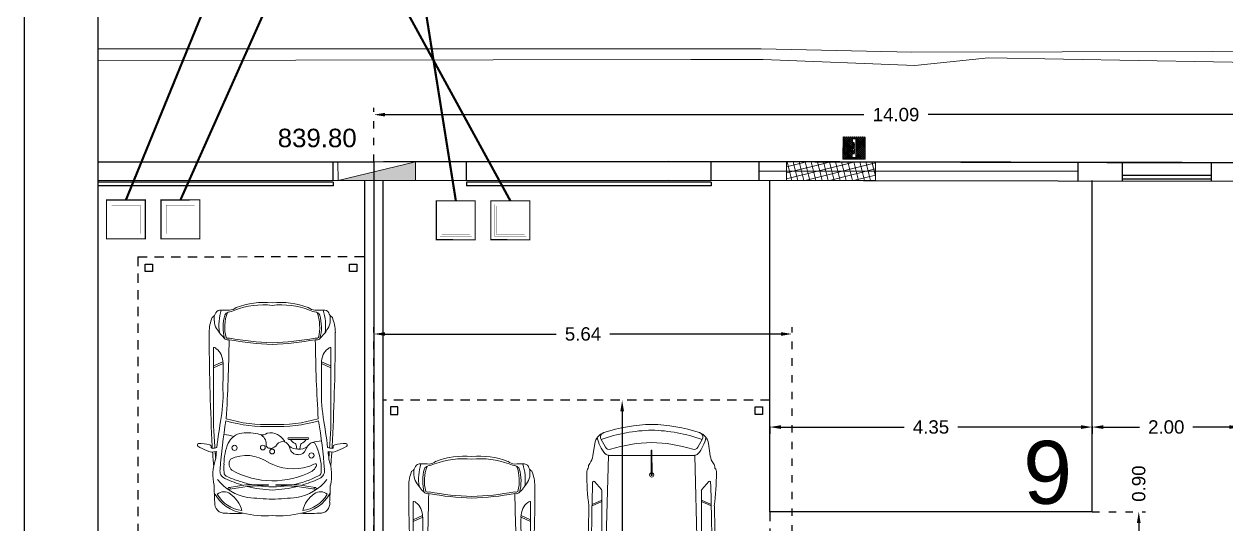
# Model space of a CAD drawing. Header units: millimetres. Extents: x 441061 to 442903, y 4515148 to 4515613.
# Drawn here: x 442552.04 to 442568.26, y 4515541.79 to 4515548.53 of the extents above; entities that cross this region are included whole.
import ezdxf
from ezdxf.enums import TextEntityAlignment as Align

# ---------------------------------------------------------------- set-up
doc = ezdxf.new("R2010")
doc.units = ezdxf.units.MM
for name, pattern in [('CONTINUA', [0]), ('PUNTOS2', [0.125, 0, -0.125]), ('RAYITAS', [0.375, 0.25, -0.125])]:
    doc.linetypes.add(name, pattern=pattern)
for name, color, linetype in [('01_alzado', 5, 'CONTINUA'), ('01_cotas', 254, 'Continuous'), ('01_ejes', 10, 'Continuous'), ('01_implantación', 5, 'Continuous'), ('01_parcela', 7, 'Continuous'), ('01_proyección', 4, 'RAYITAS'), ('01_textos', 7, 'Continuous'), ('01_urb interior', 4, 'Continuous')]:
    doc.layers.add(name, color=color, linetype=linetype)
doc.layers.add('01_cartela', color=6, linetype='Continuous', plot=False)
doc.layers.add('01_muebles_B', color=254, linetype='Continuous', lineweight=5)
doc.layers.add('INGIN SANEAMIENTO ENTERRADO FECALES', color=10, linetype='Continuous', lineweight=25)
doc.styles.add('Estilo1', font='swissel.ttf')
doc.styles.add('NIEVES2', font='sanss___.ttf')
doc.styles.add('ROMANS', font='romans')
doc.dimstyles.new('DECIMAL-50', dxfattribs={"dimtxt": 0.08, "dimasz": 0.15, "dimexe": 0.09, "dimexo": 0, "dimgap": 0.09, "dimtad": 0, "dimzin": 0, "dimdsep": 46, "dimtxsty": 'ROMANS', "dimcen": 0.09, "dimclrt": 6, "dimadec": 0, "dimazin": 0, "dimtfac": 1.38, "dimtix": 1, "dimtofl": 0, "dimtmove": 2, "dimatfit": 3, "dimldrblk": 'OBLIQUE', "dimfxl": 1, "dimtolj": 1, "dimtzin": 0, "dimarcsym": 0})

# ---------------------------------------------------------------- blocks, each defined once
blk = doc.blocks.new('A$C0D711DC8')
at = {"layer": '01_muebles_B', "color": 254}
for p, q in [((10.733, 9.894), (9.764, 9.894)), ((10.493, 9.894), (10.545, 9.776)), ((10.515, 9.894), (10.567, 9.778)), ((9.004, 9.693), (9.038, 9.48)), ((9.056, 9.495), (9.026, 9.699)), ((9.038, 9.48), (9.054, 9.218)), ((9.056, 9.218), (9.056, 9.495)), ((9.054, 9.218), (9.056, 9.218)), ((9.038, 8.865), (9.054, 9.127)), ((9.054, 9.127), (9.056, 9.127)), ((9.056, 9.127), (9.056, 8.851)), ((9.004, 8.652), (9.038, 8.865)), ((9.056, 8.851), (9.026, 8.647)), ((9.546, 8.878), (9.495, 8.871)), ((9.614, 8.734), (9.614, 8.97)), ((9.634, 8.734), (9.634, 8.97)), ((9.546, 8.827), (9.494, 8.834)), ((10.493, 8.452), (10.545, 8.569)), ((10.515, 8.452), (10.567, 8.567)), ((10.733, 8.452), (9.764, 8.452))]:
    blk.add_line(p, q, dxfattribs=at)
for centre, radius in [((9.014, 9.701), 0.0121), ((9.51, 9.635), 0.0319), ((9.514, 9.288), 0.0297), ((9.466, 9.173), 0.0297), ((9.417, 8.691), 0.0319), ((9.014, 8.645), 0.0121)]:
    blk.add_circle(centre, radius, dxfattribs=at)
for centre, radius, start, end in [((10.167, 9.714), 0.738, 149.7434, 158.9846), ((9.544, 10.069), 0.023, 23.336, 131.4157), ((8.51, 10.147), 1.058, 348.7131, 356.2571), ((9.185, 9.462), 0.48, 118.4979, 171.6974), ((9.122, 5.315), 4.571, 90.9016, 93.5003), ((9.178, 9.352), 0.549, 69.8978, 103.4423), ((9.94, 2.874), 7.047, 93.9115, 95.3212), ((9.619, 9.904), 0.16, 152.3452, 197.1649), ((9.518, 9.909), 0.0131, 69.95, 178.3297), ((9.777, 9.927), 0.273, 183.7214, 196.1025), ((9.94, 2.874), 7.047, 92.7044, 93.5361), ((10.975, -10.424), 20.353, 93.4112, 94.1277), ((9.525, 9.945), 0.0232, 265.4824, 347.7447), ((10.995, -17.873), 27.82, 90.1403, 92.8584), ((10.691, 9.894), 0.0501, 315.174, 347.3096), ((10.732, 9.885), 0.00831, 343.0311, 79.2932), ((10.906, 9.364), 0.584, 69.532, 87.9675), ((11.059, 9.742), 0.141, 86.8457, 126.696), ((11.101, 8.862), 1.022, 88.2888, 91.9327), ((11.185, 9.948), 0.0842, 206.7402, 257.6517), ((10.942, 9.629), 2.236, 176.9311, 182.7066), ((8.829, 9.758), 0.121, 83.4929, 184.381), ((9.142, 9.497), 0.403, 119.7279, 173.0139), ((9.503, 9.367), 0.611, 128.6532, 169.9617), ((8.847, 9.764), 0.126, 322.6544, 41.1658), ((10.509, 9.106), 1.518, 154.798, 163.8884), ((9.226, 9.718), 0.0964, 77.7254, 158.9302), ((9.211, 9.707), 0.057, 88.7397, 167.4182), ((9.265, 9.038), 0.727, 86.5634, 94.2004), ((8.819, 3.701), 6.126, 80.3818, 85.9978), ((9.306, 9.064), 0.701, 67.8757, 89.7559), ((8.751, 3.271), 6.625, 83.7996, 84.6711), ((10.975, -10.424), 20.353, 94.2603, 94.5093), ((8.751, 3.271), 6.625, 80.1778, 83.3742), ((9.165, 9.803), 0.511, 341.8582, 355.871), ((11.471, 9.253), 1.7, 163.325, 182.6992), ((11.496, 9.248), 1.7, 163.325, 182.5468), ((12.246, 53.159), 43.488, 266.8642, 267.4858), ((10.175, 11.66), 1.884, 261.0449, 273.0528), ((10.459, 15.409), 5.634, 268.1287, 270.8789), ((10.529, 10.11), 0.334, 272.7892, 291.8342), ((10.573, 9.974), 0.192, 294.6989, 323.0283), ((10.894, 9.715), 0.0607, 143.7564, 193.2967), ((11.29, 9.332), 0.611, 121.0895, 136.7388), ((10.991, 9.25), 0.526, 73.7001, 105.481), ((10.903, 9.711), 0.0495, 146.1855, 196.1005), ((10.991, 9.25), 0.505, 69.1925, 104.8598), ((11.01, 9.2), 0.627, 72.4585, 97.9913), ((11.113, 9.698), 0.062, 14.8998, 65.8723), ((11.135, 9.81), 0.0644, 351.2386, 60.1485), ((10.241, 9.772), 0.959, 355.5054, 1.6982), ((8.653, 9.896), 0.361, 284.3027, 324.7225), ((9.975, 9.34), 0.903, 155.1761, 164.735), ((10.144, 9.165), 1.038, 151.121, 207.6483), ((9.314, 9.595), 0.107, 57.3841, 137.6524), ((8.958, 9.487), 0.459, 324.9496, 25.463), ((9.473, 9.516), 0.219, 7.735, 63.719), ((12.021, 70.959), 61.269, 268.42618, 268.89057), ((14.417, 9.048), 3.64, 169.6671, 178.0415), ((14.417, 9.048), 3.62, 169.6671, 178.0415), ((11.473, 9.762), 0.303, 189.085, 205.7225), ((11.352, 9.713), 0.156, 186.0058, 219.1392), ((10.256, 9.278), 1.007, 354.015, 20.5105), ((10.287, 9.262), 1.007, 354.9224, 20.5105), ((9.808, 9.261), 1.13, 166.1566, 184.4621), ((17.649, 8.764), 8.777, 175.3636, 177.3327), ((10.509, 9.106), 1.518, 165.717, 177.48), ((10.25, 9.166), 1.218, 160.2257, 168.6391), ((9.185, 9.47), 0.511, 343.3936, 8.525), ((10.25, 9.166), 1.218, 171.2453, 188.5682), ((9.566, 9.362), 0.114, 263.9035, 340.5155), ((9.771, 9.295), 0.101, 164.9008, 216.3288), ((9.808, 9.085), 1.13, 175.5379, 193.8434), ((17.649, 9.581), 8.777, 182.6673, 184.6364), ((10.509, 9.239), 1.518, 182.52, 194.283), ((9.904, 8.914), 0.65, 151.4841, 196.6746), ((9.552, 9.202), 0.047, 86.7847, 183.1724), ((9.6, 9.197), 0.0954, 178.5946, 241.3055), ((9.538, 9.188), 0.158, 330.3363, 17.3801), ((11.471, 9.093), 1.7, 177.3008, 196.675), ((11.496, 9.097), 1.7, 177.4532, 196.675), ((14.417, 9.297), 3.64, 181.9585, 190.3329), ((14.417, 9.297), 3.62, 181.9585, 190.3329), ((10.256, 9.068), 1.007, 339.4895, 5.985), ((10.287, 9.084), 1.007, 339.4895, 5.0776), ((9.492, 9.055), 0.098, 279.5997, 343.5492), ((9.498, 9.044), 0.0889, 349.0142, 50.9794), ((9.424, 9.265), 0.296, 301.9645, 328.2937), ((9.503, 8.978), 0.611, 190.0383, 231.3468), ((10.25, 9.166), 1.218, 191.3609, 207.4845), ((9.528, 8.859), 0.101, 101.4545, 181.9236), ((9.525, 8.854), 0.0985, 178.6673, 249.1293), ((9.686, 8.849), 0.193, 142.3155, 213.2169), ((9.543, 8.902), 0.0241, 275.7304, 333.0283), ((9.665, 8.855), 0.106, 119.0162, 160.5033), ((9.624, 8.97), 0.0104, 0, 180), ((10.942, 8.716), 2.236, 177.2934, 183.0689), ((9.185, 8.884), 0.48, 188.3026, 241.5021), ((9.142, 8.849), 0.403, 186.9861, 240.2721), ((8.653, 8.449), 0.361, 35.2775, 75.6973), ((10.509, 9.239), 1.518, 196.1116, 205.202), ((9.507, 8.785), 0.232, 194.2372, 212.2618), ((9.426, 8.595), 0.178, 39.093, 68.893), ((9.543, 8.803), 0.0241, 26.9717, 84.2696), ((9.665, 8.849), 0.106, 199.4967, 240.9838), ((9.532, 8.677), 0.0451, 325.113, 43.0643), ((9.624, 8.734), 0.0104, 180, 0), ((11.473, 8.583), 0.303, 154.2775, 170.915), ((11.352, 8.632), 0.156, 140.8608, 173.9942), ((8.829, 8.587), 0.121, 175.619, 276.5071), ((8.847, 8.581), 0.126, 318.8342, 37.3456), ((9.226, 8.628), 0.0964, 201.0698, 282.2746), ((9.215, 8.619), 0.0486, 198.7488, 279.3616), ((9.25, 9.243), 0.672, 267.6901, 298.2478), ((9.346, 8.77), 0.149, 215.4424, 244.8998), ((8.819, 14.644), 6.126, 274.0022, 279.6182), ((9.299, 8.649), 0.0212, 220.8304, 310.3789), ((9.285, 8.645), 0.0299, 337.3586, 32.1758), ((9.161, 8.546), 0.436, 2.9924, 17.9381), ((12.246, -34.814), 43.488, 92.5142, 93.1358), ((10.175, 6.685), 1.884, 86.9472, 98.9551), ((10.459, 2.936), 5.634, 89.1211, 91.8713), ((12.021, -52.613), 61.269, 91.10943, 91.57382), ((10.529, 8.236), 0.334, 68.1658, 87.2108), ((10.894, 8.63), 0.0607, 166.7033, 216.2436), ((11.29, 9.013), 0.611, 223.2612, 238.9105), ((10.991, 9.095), 0.526, 254.519, 286.2999), ((10.903, 8.634), 0.0495, 163.8995, 213.8145), ((10.991, 9.095), 0.505, 255.1402, 290.8075), ((11.113, 8.647), 0.062, 294.1277, 345.1002), ((10.241, 8.573), 0.959, 358.3018, 4.4946), ((9.122, 13.031), 4.571, 266.4997, 269.0984), ((9.178, 8.993), 0.549, 256.5577, 290.1022), ((9.94, 15.472), 7.047, 264.6788, 266.0885), ((8.751, 15.074), 6.625, 275.3289, 276.2004), ((10.975, 28.769), 20.353, 265.4907, 265.7397), ((9.619, 8.441), 0.16, 162.8351, 207.6548), ((9.777, 8.418), 0.273, 163.8975, 176.2786), ((9.518, 8.436), 0.0131, 181.6703, 290.05), ((9.94, 15.472), 7.047, 266.4639, 267.2956), ((10.975, 28.769), 20.353, 265.8723, 266.5888), ((8.751, 15.074), 6.625, 276.6258, 279.8222), ((9.525, 8.401), 0.0232, 12.2553, 94.5176), ((8.51, 8.199), 1.058, 3.7429, 11.2869), ((10.995, 36.219), 27.82, 267.1416, 269.8597), ((10.573, 8.372), 0.192, 36.9717, 65.3011), ((10.691, 8.451), 0.0501, 12.6904, 44.826), ((10.732, 8.46), 0.00831, 280.7068, 16.9689), ((11.01, 9.145), 0.627, 262.0087, 287.5415), ((10.906, 8.982), 0.584, 272.0325, 290.468), ((11.059, 8.603), 0.141, 233.304, 273.1543), ((11.101, 9.484), 1.022, 268.0673, 271.7112), ((11.185, 8.397), 0.0842, 102.3483, 153.2598), ((11.135, 8.535), 0.0644, 299.8515, 8.7614), ((10.167, 8.631), 0.738, 201.0154, 210.2566), ((9.544, 8.277), 0.023, 228.5843, 336.664)]:
    blk.add_arc(centre, radius, start, end, dxfattribs=at)
blk = doc.blocks.new('A$C392252A0')
at = {"layer": '01_muebles_B', "color": 254}
for p, q in [((10.715, 8.129), (10.705, 8.127)), ((10.705, 8.127), (10.752, 7.979)), ((10.738, 8.124), (10.715, 8.129)), ((10.775, 8.091), (10.738, 8.124)), ((9.876, 7.976), (9.791, 7.758)), ((10.752, 7.979), (10.798, 7.995)), ((10.773, 7.987), (10.809, 7.914)), ((10.846, 7.92), (10.775, 8.091)), ((8.499, 7.763), (8.397, 7.82)), ((8.605, 7.917), (8.455, 7.893)), ((9.019, 7.811), (8.92, 7.9)), ((9.201, 7.926), (9.149, 7.807)), ((9.219, 7.928), (9.166, 7.807)), ((9.784, 7.911), (9.748, 7.818)), ((9.913, 7.908), (9.882, 7.828)), ((10.418, 7.844), (9.958, 7.808)), ((10.418, 7.844), (10.846, 7.92)), ((10.43, 7.798), (10.894, 7.881)), ((8.599, 7.726), (9.971, 7.763)), ((8.599, 7.725), (8.599, 7.201)), ((9.731, 7.807), (9.031, 7.807)), ((9.898, 7.807), (9.958, 7.808)), ((10.43, 7.798), (9.971, 7.763)), ((8.839, 7.203), (8.537, 7.2)), ((8.537, 7.2), (8.537, 7.193)), ((8.839, 7.19), (8.537, 7.193)), ((8.599, 6.669), (8.599, 7.193)), ((8.599, 6.668), (9.971, 6.631)), ((8.499, 6.631), (8.397, 6.573)), ((8.605, 6.476), (8.455, 6.5)), ((9.019, 6.582), (8.92, 6.494)), ((9.731, 6.587), (9.031, 6.587)), ((9.201, 6.468), (9.149, 6.587)), ((9.219, 6.466), (9.166, 6.587)), ((9.784, 6.482), (9.748, 6.576)), ((9.876, 6.418), (9.791, 6.636)), ((9.913, 6.486), (9.882, 6.565)), ((9.898, 6.587), (9.958, 6.585)), ((10.418, 6.55), (9.958, 6.585)), ((10.43, 6.596), (9.971, 6.631)), ((10.418, 6.55), (10.846, 6.473)), ((10.43, 6.596), (10.894, 6.512)), ((10.705, 6.267), (10.752, 6.414)), ((10.752, 6.414), (10.798, 6.398)), ((10.773, 6.407), (10.809, 6.48)), ((10.846, 6.473), (10.775, 6.303)), ((10.715, 6.265), (10.705, 6.267)), ((10.738, 6.27), (10.715, 6.265)), ((10.775, 6.303), (10.738, 6.27))]:
    blk.add_line(p, q, dxfattribs=at)
for centre, radius, start, end in [((8.751, 7.888), 0.086, 87.4739, 128.6871), ((8.808, 7.907), 0.086, 87.4739, 128.6871), ((8.809, 4.809), 3.183, 82.5975, 89.9397), ((10.099, -28.508), 36.485, 88.9288, 91.3819), ((10.099, -28.508), 36.485, 88.6181, 88.8592), ((11.3, 6.178), 1.816, 87.2886, 100.1742), ((11.389, 7.907), 0.086, 51.3129, 92.5261), ((11.554, 8.112), 0.177, 231.3129, 264.0105), ((10.242, 7.158), 1.952, 160.298, 178.865), ((8.474, 7.733), 0.162, 96.7804, 161.7197), ((8.375, 7.769), 0.0561, 66.6468, 164.8738), ((8.295, 7.436), 0.435, 49.0196, 78.8841), ((8.586, 8.093), 0.177, 275.9895, 308.6871), ((8.929, 7.908), 0.0124, 91.7937, 220.4777), ((10.022, -29.576), 37.513, 90.3882, 91.6701), ((9.731, 7.824), 0.0177, 270, 338.7209), ((9.768, 7.918), 0.0177, 338.7209, 90.3882), ((9.897, 7.823), 0.0159, 158.7209, 271.5074), ((9.963, 7.889), 0.0531, 90.2143, 158.7209), ((10.099, -28.508), 36.45, 88.8997, 90.2143), ((10.925, 7.707), 0.177, 21.0532, 100.1701), ((11.313, 4.914), 2.974, 81.2806, 96.1737), ((11.467, 7.285), 0.654, 72.0531, 84.0105), ((11.619, 7.711), 0.203, 22.7994, 75.9629), ((10.216, 7.155), 1.997, 161.6598, 178.7983), ((10.276, 7.152), 1.836, 162.6109, 178.6018), ((8.473, 7.717), 0.0531, 342.7058, 60.706), ((8.545, 7.725), 0.0531, 0, 49.0196), ((9.031, 7.824), 0.0177, 228.3547, 270), ((8.43, 7.197), 2.089, 0, 16.7318), ((9.874, 7.302), 1.304, 355.3559, 21.0532), ((10.262, 7.197), 1.654, 0, 21.006), ((11.437, 4.633), 2.974, 81.5863, 93.456), ((10.216, 7.239), 1.997, 181.2017, 198.3402), ((10.242, 7.236), 1.952, 181.135, 199.702), ((10.276, 7.242), 1.836, 181.3982, 197.3891), ((8.839, 7.197), 0.0267, 193.7603, 166.2397), ((8.839, 7.197), 0.00662, 270, 90), ((8.43, 7.197), 2.089, 343.2682, 0), ((9.874, 7.091), 1.304, 338.9468, 4.6441), ((10.262, 7.197), 1.654, 338.994, 0), ((11.437, 9.761), 2.974, 266.544, 278.4137), ((8.473, 6.677), 0.0531, 299.294, 17.2942), ((8.545, 6.669), 0.0531, 310.9804, 0), ((8.474, 6.661), 0.162, 198.2803, 263.2196), ((8.375, 6.625), 0.0561, 195.1262, 293.3532), ((8.295, 6.957), 0.435, 281.1159, 310.9804), ((8.929, 6.486), 0.0124, 139.5223, 268.2063), ((9.031, 6.569), 0.0177, 90, 131.6453), ((9.731, 6.569), 0.0177, 21.2791, 90), ((9.897, 6.571), 0.0159, 88.4926, 201.2791), ((10.925, 6.686), 0.177, 259.8299, 338.9468), ((11.313, 9.479), 2.974, 263.8263, 278.7194), ((11.619, 6.682), 0.203, 284.0371, 337.2006), ((8.586, 6.3), 0.177, 51.3129, 84.0105), ((8.751, 6.506), 0.086, 231.3129, 272.5261), ((8.808, 6.487), 0.086, 231.3129, 272.5261), ((8.809, 9.584), 3.183, 270.0603, 277.4025), ((10.022, 43.97), 37.513, 268.3299, 269.6118), ((10.099, 42.902), 36.485, 268.6181, 271.0712), ((9.768, 6.476), 0.0177, 269.6118, 21.2791), ((9.963, 6.505), 0.0531, 201.2791, 269.7857), ((10.099, 42.902), 36.45, 269.7857, 271.1003), ((10.099, 42.902), 36.485, 271.1408, 271.3819), ((11.3, 8.215), 1.816, 259.8258, 272.7114), ((11.389, 6.487), 0.086, 267.4739, 308.6871), ((11.554, 6.282), 0.177, 95.9895, 128.6871), ((11.467, 7.108), 0.654, 275.9895, 287.9469)]:
    blk.add_arc(centre, radius, start, end, dxfattribs=at)
blk = doc.blocks.new('ARQUETA FECALES 1')
at = {"layer": 'INGIN SANEAMIENTO ENTERRADO FECALES'}
for points, const_width in [([(13.525, 21.29), (13.525, 21.824), (14.059, 21.824), (14.059, 21.29)], 0.015), ([(13.574, 21.339), (13.574, 21.775), (14.01, 21.775), (14.01, 21.339)], 0.0015), ([(13.597, 21.362), (13.597, 21.753), (13.988, 21.753), (13.988, 21.362)], 0.0015)]:
    blk.add_lwpolyline(points, close=True, dxfattribs=dict(at, const_width=const_width))
blk = doc.blocks.new('ACO25X25')
h = blk.add_hatch()
h.set_pattern_fill('ANSI37', color=256, scale=0.005)
h.set_pattern_definition([(45.00000001175, (-280056.18755, -4524533.909328), (-0.01122532015364, 0.011225320149034), []), (135.00000001175, (-280056.18755, -4524533.909328), (-0.011225320149034, -0.01122532015364), [])])
h.paths.add_polyline_path([(0.125, 0.125), (-0.125, 0.125), (-0.02, 0.02), (0.105, 0.02), (0.105, -0.02), (0.02, -0.02), (0.125, -0.125)], flags=17)
h.paths.add_polyline_path([(0.02, -0.02), (-0.105, -0.02), (-0.105, 0.02), (-0.02, 0.02), (-0.125, 0.125), (-0.125, -0.125), (0.125, -0.125)], flags=17)
for points in [[(-0.125, 0.125), (0.125, 0.125), (0.125, -0.125), (-0.125, -0.125)], [(-0.105, -0.02), (-0.105, 0.02), (0.105, 0.02), (0.105, -0.02)]]:
    blk.add_lwpolyline(points, close=True)
at = {"style": 'ROMANS', "oblique": 15, "width": 1.035276}
blk.add_text('ACOMETIDA', height=0.0183, dxfattribs=at).set_placement((0, -0.013), align=Align.CENTER)
blk = doc.blocks.new('*D210')
at = {"layer": '01_cotas', "color": 0, "linetype": 'PUNTOS2', "lineweight": -2, "transparency": 16777216}
for p, q in [((442556.764, 4515546.673), (442556.764, 4515547.399)), ((442570.858, 4515546.653), (442570.858, 4515547.399))]:
    blk.add_line(p, q, dxfattribs=at)
at = {"layer": '01_cotas', "color": 0, "lineweight": -2, "transparency": 16777216}
for p, q in [((442556.914, 4515547.309), (442563.377, 4515547.309)), ((442570.708, 4515547.309), (442564.245, 4515547.309))]:
    blk.add_line(p, q, dxfattribs=at)
at = {"layer": '01_cotas', "color": 0, "transparency": 16777216}
for points in [[(442556.914, 4515547.334), (442556.914, 4515547.284), (442556.764, 4515547.309)], [(442570.708, 4515547.334), (442570.708, 4515547.284), (442570.858, 4515547.309)]]:
    blk.add_solid(points, dxfattribs=at)
at = {"layer": '01_cotas', "color": 7, "transparency": 16777216, "insert": (442563.811, 4515547.309), "char_height": 0.18, "attachment_point": 5, "style": 'Estilo1'}
blk.add_mtext('\\A1;14.09', dxfattribs=at)
blk = doc.blocks.new('*D221')
at = {"layer": '01_cotas', "color": 0, "linetype": 'PUNTOS2', "lineweight": -2, "transparency": 16777216}
for p, q in [((442562.108, 4515543.457), (442560.025, 4515543.457)), ((442562.108, 4515538.557), (442560.025, 4515538.557))]:
    blk.add_line(p, q, dxfattribs=at)
at = {"layer": '01_cotas', "color": 0, "lineweight": -2, "transparency": 16777216}
for p, q in [((442560.115, 4515543.307), (442560.115, 4515541.368)), ((442560.115, 4515538.707), (442560.115, 4515540.646))]:
    blk.add_line(p, q, dxfattribs=at)
at = {"layer": '01_cotas', "color": 0, "transparency": 16777216}
for points in [[(442560.09, 4515543.307), (442560.14, 4515543.307), (442560.115, 4515543.457)], [(442560.09, 4515538.707), (442560.14, 4515538.707), (442560.115, 4515538.557)]]:
    blk.add_solid(points, dxfattribs=at)
at = {"layer": '01_cotas', "color": 7, "transparency": 16777216, "insert": (442560.115, 4515541.007), "char_height": 0.18, "attachment_point": 5, "rotation": 90, "style": 'Estilo1'}
blk.add_mtext('\\A1;4.90', dxfattribs=at)
blk = doc.blocks.new('*D225')
at = {"layer": '01_cotas', "color": 0, "linetype": 'PUNTOS2', "lineweight": -2, "transparency": 16777216}
for p, q in [((442566.458, 4515541.953), (442567.177, 4515541.953)), ((442566.458, 4515541.053), (442567.177, 4515541.053))]:
    blk.add_line(p, q, dxfattribs=at)
at = {"layer": '01_cotas', "color": 0, "lineweight": -2, "transparency": 16777216}
blk.add_line((442567.087, 4515541.803), (442567.087, 4515541.203), dxfattribs=at)
at = {"layer": '01_cotas', "color": 0, "transparency": 16777216}
for points in [[(442567.062, 4515541.803), (442567.112, 4515541.803), (442567.087, 4515541.953)], [(442567.062, 4515541.203), (442567.112, 4515541.203), (442567.087, 4515541.053)]]:
    blk.add_solid(points, dxfattribs=at)
at = {"layer": '01_cotas', "color": 7, "transparency": 16777216, "insert": (442567.087, 4515542.333), "char_height": 0.18, "attachment_point": 5, "rotation": 90, "style": 'Estilo1'}
blk.add_mtext('\\A1;0.90', dxfattribs=at)
blk = doc.blocks.new('*D229')
at = {"layer": '01_cotas', "color": 0, "linetype": 'PUNTOS2', "lineweight": -2, "transparency": 16777216}
for p, q in [((442566.458, 4515543.106), (442566.458, 4515543.006)), ((442568.458, 4515543.106), (442568.458, 4515543.006))]:
    blk.add_line(p, q, dxfattribs=at)
at = {"layer": '01_cotas', "color": 0, "lineweight": -2, "transparency": 16777216}
for p, q in [((442566.608, 4515543.096), (442567.098, 4515543.096)), ((442568.308, 4515543.096), (442567.818, 4515543.096))]:
    blk.add_line(p, q, dxfattribs=at)
at = {"layer": '01_cotas', "color": 0, "transparency": 16777216}
for points in [[(442566.608, 4515543.121), (442566.608, 4515543.071), (442566.458, 4515543.096)], [(442568.308, 4515543.121), (442568.308, 4515543.071), (442568.458, 4515543.096)]]:
    blk.add_solid(points, dxfattribs=at)
at = {"layer": '01_cotas', "color": 7, "transparency": 16777216, "insert": (442567.458, 4515543.096), "char_height": 0.18, "attachment_point": 5, "style": 'Estilo1'}
blk.add_mtext('\\A1;2.00', dxfattribs=at)
blk = doc.blocks.new('*D233')
at = {"layer": '01_cotas', "color": 0, "linetype": 'PUNTOS2', "lineweight": -2, "transparency": 16777216}
for p, q in [((442562.108, 4515543.106), (442562.108, 4515543.006)), ((442566.458, 4515543.106), (442566.458, 4515543.006))]:
    blk.add_line(p, q, dxfattribs=at)
at = {"layer": '01_cotas', "color": 0, "lineweight": -2, "transparency": 16777216}
for p, q in [((442562.258, 4515543.096), (442563.922, 4515543.096)), ((442566.308, 4515543.096), (442564.645, 4515543.096))]:
    blk.add_line(p, q, dxfattribs=at)
at = {"layer": '01_cotas', "color": 0, "transparency": 16777216}
for points in [[(442562.258, 4515543.121), (442562.258, 4515543.071), (442562.108, 4515543.096)], [(442566.308, 4515543.121), (442566.308, 4515543.071), (442566.458, 4515543.096)]]:
    blk.add_solid(points, dxfattribs=at)
at = {"layer": '01_cotas', "color": 7, "transparency": 16777216, "insert": (442564.283, 4515543.096), "char_height": 0.18, "attachment_point": 5, "style": 'Estilo1'}
blk.add_mtext('\\A1;4.35', dxfattribs=at)
blk = doc.blocks.new('*D759')
at = {"layer": '01_cotas', "color": 0, "linetype": 'PUNTOS2', "lineweight": -2, "transparency": 16777216}
for p, q in [((442556.764, 4515541.673), (442556.764, 4515544.441)), ((442562.408, 4515541.673), (442562.408, 4515544.441))]:
    blk.add_line(p, q, dxfattribs=at)
at = {"layer": '01_cotas', "color": 0, "lineweight": -2, "transparency": 16777216}
for p, q in [((442556.914, 4515544.351), (442559.225, 4515544.351)), ((442562.258, 4515544.351), (442559.947, 4515544.351))]:
    blk.add_line(p, q, dxfattribs=at)
at = {"layer": '01_cotas', "color": 0, "transparency": 16777216}
for points in [[(442556.914, 4515544.376), (442556.914, 4515544.326), (442556.764, 4515544.351)], [(442562.258, 4515544.376), (442562.258, 4515544.326), (442562.408, 4515544.351)]]:
    blk.add_solid(points, dxfattribs=at)
at = {"layer": '01_cotas', "color": 7, "transparency": 16777216, "insert": (442559.586, 4515544.351), "char_height": 0.18, "attachment_point": 5, "style": 'Estilo1'}
blk.add_mtext('\\A1;5.64', dxfattribs=at)

msp = doc.modelspace()

# ---------------------------------------------------------------- hatches: boundary and pattern name
at = {"layer": '01_muebles_B'}
h = msp.add_hatch(color=256, dxfattribs=at)
h.dxf.hatch_style = 1
h.paths.add_polyline_path([(442557.327, 4515546.673), (442557.327, 4515546.423), (442556.28, 4515546.423)])
h = msp.add_hatch(dxfattribs=at)
h.set_pattern_fill('ANSI37', color=256, scale=0.025, angle=-120.9802)
h.set_pattern_definition([(284.0197597225, (-3201133.33857, 7218381.12799), (0.077010596267, 0.0192291104212), []), (14.0197597225, (-3201133.33857, 7218381.12799), (-0.0192291104212, 0.077010596267), [])])
h.paths.add_polyline_path([(442563.534, 4515546.671), (442563.532, 4515546.421), (442562.332, 4515546.423), (442562.333, 4515546.673)])

# ---------------------------------------------------------------- linework, layer by layer
at = {"layer": '01_alzado', "elevation": 0}
msp.add_lwpolyline([(442553.042, 4515554.517), (442589.809, 4515554.517), (442589.809, 4515523.829), (442553.042, 4515523.829)], close=True, dxfattribs=at)
at = {"layer": '01_cartela', "color": 3, "elevation": 0}
msp.add_lwpolyline([(442552.042, 4515555.517), (442552.042, 4515512.447), (442613.318, 4515512.447), (442613.318, 4515555.517)], close=True, dxfattribs=at)
at = {"layer": '01_ejes', "color": 10, "ltscale": 0.25}
msp.add_line((442556.764, 4515546.673, -839.271), (442556.764, 4515524.66, -839.271), dxfattribs=at)
at = {"layer": '01_implantación', "linetype": 'Continuous'}
for p, q in [((442553.042, 4515546.674, -839.271), (442556.764, 4515546.673, -839.271)), ((442556.214, 4515546.423, -839.271), (442556.214, 4515546.672, -839.271)), ((442556.764, 4515546.673, -839.271), (442560.746, 4515546.676, -839.271)), ((442558.014, 4515546.423, -839.271), (442558.014, 4515546.672, -839.271)), ((442560.746, 4515546.676, -839.271), (442569.981, 4515546.659, -839.271)), ((442561.314, 4515546.423, -839.271), (442561.314, 4515546.672, -839.271)), ((442561.964, 4515546.423, -839.271), (442561.964, 4515546.672, -839.271)), ((442566.269, 4515546.416, -839.271), (442566.269, 4515546.666, -839.271)), ((442566.869, 4515546.415, -839.271), (442566.869, 4515546.665, -839.271)), ((442568.069, 4515546.412, -839.271), (442568.069, 4515546.662, -839.271)), ((442553.042, 4515546.424, -839.271), (442556.639, 4515546.423, -839.271)), ((442556.639, 4515546.423, -839.271), (442556.639, 4515524.66, -839.271)), ((442556.889, 4515546.423, -839.271), (442560.746, 4515546.426, -839.271)), ((442556.889, 4515524.66, -839.271), (442556.889, 4515546.423, -839.271)), ((442560.746, 4515546.426, -839.271), (442569.98, 4515546.409, -839.271))]:
    msp.add_line(p, q, dxfattribs=at)
at = {"layer": '01_implantación', "linetype": 'Continuous', "elevation": -839.271}
for points in [[(442553.678, 4515545.193), (442553.678, 4515545.293), (442553.778, 4515545.293), (442553.778, 4515545.193)], [(442556.435, 4515545.195), (442556.435, 4515545.295), (442556.535, 4515545.295), (442556.535, 4515545.195)], [(442557.089, 4515543.267), (442557.089, 4515543.367), (442556.989, 4515543.367), (442556.989, 4515543.267)], [(442561.908, 4515543.267), (442561.908, 4515543.367), (442562.008, 4515543.367), (442562.008, 4515543.267)]]:
    msp.add_lwpolyline(points, close=True, dxfattribs=at)
at = {"layer": '01_muebles_B', "elevation": -839.271}
for points in [[(442553.042, 4515548.195), (442561.993, 4515548.199), (442564.026, 4515548.15), (442570.117, 4515548.166), (442572.76, 4515548.181), (442577.839, 4515548.203), (442578.877, 4515548.204, -0.176696), (442585.023, 4515546.265, -0.199121), (442588.148, 4515540.369, -0.099014), (442587.831, 4515537.308), (442586.986, 4515534.299), (442584.768, 4515526.143), (442584.152, 4515523.829)], [(442553.042, 4515548.195), (442561.993, 4515548.199), (442564.026, 4515548.15), (442570.117, 4515548.166), (442572.76, 4515548.181), (442577.839, 4515548.203), (442578.877, 4515548.204, -0.176696), (442585.023, 4515546.265, -0.199121), (442588.148, 4515540.369, -0.099014), (442587.831, 4515537.308), (442586.986, 4515534.299), (442584.768, 4515526.143), (442584.152, 4515523.829)], [(442584.021, 4515523.829), (442584.627, 4515526.146), (442584.842, 4515527.093), (442585.686, 4515530.304), (442585.888, 4515531.116), (442586.828, 4515534.347), (442587.68, 4515537.334, 0.104093), (442588.021, 4515540.338, 0.198404), (442584.973, 4515546.106, 0.176564), (442578.897, 4515548.048), (442577.867, 4515548.058), (442576.828, 4515548.02), (442573.798, 4515547.997), (442572.701, 4515548.036), (442570.119, 4515547.975), (442569.108, 4515548.003), (442565.059, 4515548.075), (442564.066, 4515547.972), (442562.02, 4515548.053), (442561.04, 4515548.055), (442553.042, 4515548.041)], [(442584.021, 4515523.829), (442584.627, 4515526.146), (442584.842, 4515527.093), (442585.686, 4515530.304), (442585.888, 4515531.116), (442586.828, 4515534.347), (442587.68, 4515537.334, 0.104093), (442588.021, 4515540.338, 0.198404), (442584.973, 4515546.106, 0.176564), (442578.897, 4515548.048), (442577.867, 4515548.058), (442576.828, 4515548.02), (442573.798, 4515547.997), (442572.701, 4515548.036), (442570.119, 4515547.975), (442569.108, 4515548.003), (442565.059, 4515548.075), (442564.066, 4515547.972), (442562.02, 4515548.053), (442561.04, 4515548.055), (442553.042, 4515548.041)]]:
    msp.add_lwpolyline(points, format="xyb", dxfattribs=at)
for points in [[(442557.327, 4515546.673), (442557.327, 4515546.423), (442556.28, 4515546.423), (442556.279, 4515546.673)], [(442557.327, 4515546.673), (442557.327, 4515546.423), (442556.28, 4515546.423)], [(442563.534, 4515546.671), (442563.532, 4515546.421), (442562.332, 4515546.423), (442562.333, 4515546.673)]]:
    msp.add_lwpolyline(points, close=True, dxfattribs=at)
at = {"layer": '01_parcela', "linetype": 'Continuous', "elevation": -839.271}
msp.add_lwpolyline([(442582.6, 4515523.829), (442583.402, 4515526.899), (442584.708, 4515531.896), (442586.324, 4515537.739, 0.23097), (442585.5, 4515543.431, 0.210232), (442580.78, 4515546.508, 0.027042), (442579.332, 4515546.667), (442576.651, 4515546.658), (442573.044, 4515546.639), (442569.981, 4515546.659), (442560.746, 4515546.676), (442553.042, 4515546.67)], format="xyb", dxfattribs=at)
at = {"layer": '01_proyección', "color": 120, "linetype": 'RAYITAS', "ltscale": 0.5}
for p, q in [((442553.578, 4515545.393, -839.271), (442556.639, 4515545.395, -839.271)), ((442553.578, 4515545.393, -839.271), (442553.578, 4515541.671, -839.271)), ((442562.108, 4515543.457, -839.271), (442556.889, 4515543.457, -839.271)), ((442562.108, 4515541.953, -839.271), (442562.108, 4515538.557, -839.271))]:
    msp.add_line(p, q, dxfattribs=at)
at = {"layer": '01_urb interior'}
msp.add_line((442566.269, 4515546.541, -839.271), (442561.964, 4515546.548, -839.271), dxfattribs=at)
at = {"layer": '01_urb interior', "color": 2}
for p, q in [((442568.069, 4515546.487, -839.271), (442566.869, 4515546.49, -839.271)), ((442556.214, 4515546.398, -839.271), (442553.042, 4515546.398, -839.271)), ((442556.214, 4515546.348, -839.271), (442553.042, 4515546.348, -839.271)), ((442556.214, 4515546.398, -839.271), (442556.214, 4515546.348, -839.271)), ((442561.314, 4515546.398, -839.271), (442558.014, 4515546.398, -839.271)), ((442558.014, 4515546.398, -839.271), (442558.014, 4515546.348, -839.271)), ((442561.314, 4515546.348, -839.271), (442558.014, 4515546.348, -839.271)), ((442561.314, 4515546.398, -839.271), (442561.314, 4515546.348, -839.271)), ((442562.108, 4515541.953, -839.271), (442562.108, 4515546.424, -839.271)), ((442566.458, 4515541.953, -839.271), (442566.458, 4515546.422, -839.271)), ((442568.069, 4515546.437, -839.271), (442566.869, 4515546.44, -839.271)), ((442566.458, 4515541.953, -839.271), (442562.108, 4515541.953, -839.271))]:
    msp.add_line(p, q, dxfattribs=at)
at = {"layer": 'INGIN SANEAMIENTO ENTERRADO FECALES', "color": 170, "linetype": 'CONTINUA', "ltscale": 10, "const_width": 0.03}
for points, elevation in [([(442556.707, 4515551.88), (442554.153, 4515546.158)], 0.211), ([(442557.87, 4515546.148), (442556.964, 4515551.846)], -839.271)]:
    msp.add_lwpolyline(points, dxfattribs=dict(at, elevation=elevation))
at = {"layer": 'INGIN SANEAMIENTO ENTERRADO FECALES', "linetype": 'CONTINUA', "ltscale": 10, "const_width": 0.03}
for points, elevation in [([(442555.461, 4515551.153), (442553.417, 4515546.158)], -1679.055), ([(442555.853, 4515551.175), (442558.606, 4515546.147)], -839.271)]:
    msp.add_lwpolyline(points, dxfattribs=dict(at, elevation=elevation))
at = {"layer": 'INGIN SANEAMIENTO ENTERRADO FECALES', "color": 170, "elevation": -839.271}
for points, const_width in [([(442553.891, 4515545.633), (442554.416, 4515545.634), (442554.416, 4515546.159), (442553.891, 4515546.158)], 0.0147), ([(442558.132, 4515545.622), (442557.607, 4515545.623), (442557.607, 4515546.148), (442558.132, 4515546.147)], 0.0147), ([(442553.939, 4515545.682), (442554.367, 4515545.682), (442554.367, 4515546.11), (442553.939, 4515546.11)], 0.00147), ([(442553.961, 4515545.704), (442554.345, 4515545.704), (442554.345, 4515546.088), (442553.961, 4515546.088)], 0.00147), ([(442558.083, 4515545.671), (442557.656, 4515545.671), (442557.656, 4515546.099), (442558.084, 4515546.099)], 0.00147), ([(442558.061, 4515545.693), (442557.678, 4515545.693), (442557.678, 4515546.077), (442558.062, 4515546.077)], 0.00147)]:
    msp.add_lwpolyline(points, close=True, dxfattribs=dict(at, const_width=const_width))

# ---------------------------------------------------------------- block references
at = {"layer": '01_muebles_B', "xscale": 1.2, "yscale": 1.2, "rotation": 269.5128399450564}
msp.add_blockref('ACO25X25', (442563.245, 4515546.859, 0.459), dxfattribs=at)
at = {"layer": '01_muebles_B', "xscale": 1.1, "yscale": 1.1, "zscale": 1.1}
for name, p, rotation in [('A$C0D711DC8', (442565.482, 4515532.354, -839.271), 89.99999967628415), ('A$C392252A0', (442552.596, 4515552.173, -839.271), 269.9999996762842), ('A$C0D711DC8', (442568.176, 4515530.28, -839.271), 89.99999967628415)]:
    msp.add_blockref(name, p, dxfattribs=dict(at, rotation=rotation))
at = {"layer": 'INGIN SANEAMIENTO ENTERRADO FECALES', "zscale": 0.9824052440873556}
for p, xscale, yscale, rotation in [((442532.242, 4515532.342, -839.271), -0.9824052440873555, 0.9824052440873553, 270.0122247025807), ((442579.781, 4515532.331, -839.271), 0.9824052440873556, 0.9824052440873556, 89.98777545133639)]:
    msp.add_blockref('ARQUETA FECALES 1', p, dxfattribs=dict(at, xscale=xscale, yscale=yscale, rotation=rotation))

# ---------------------------------------------------------------- texts
at = {"layer": '01_muebles_B', "style": 'NIEVES2'}
msp.add_text('839.80', height=0.2494, dxfattribs=at).set_placement((442555.999, 4515546.87, -839.271), align=Align.CENTER)
at = {"layer": '01_textos', "color": 7, "style": 'Estilo1'}
msp.add_text('9', height=0.849, rotation=0.4943, dxfattribs=at).set_placement((442565.861, 4515542.061, -839.271), align=Align.CENTER)

# ---------------------------------------------------------------- dimensions: what is measured, and where the dimension line sits
at = {"layer": '01_cotas', "color": 251}
for base, p1, p2, picture, middle in [((442556.764, 4515547.309), (442570.858, 4515546.653, -839.271), (442556.764, 4515546.673, -839.271), '*D210', (442563.811, 4515547.309)), ((442556.764, 4515544.351), (442562.408, 4515541.673, -839.271), (442556.764, 4515541.673, -839.271), '*D759', (442559.586, 4515544.351)), ((442562.108, 4515543.096, -1.72), (442566.458, 4515543.106, -1.72), (442562.108, 4515543.106, -1.72), '*D233', (442564.283, 4515543.096, -1.72)), ((442568.458, 4515543.096, -1.72), (442566.458, 4515543.106, -1.72), (442568.458, 4515543.106, -1.72), '*D229', (442567.458, 4515543.096, -1.72))]:
    dim = msp.add_linear_dim(base=base, p1=p1, p2=p2, dimstyle='DECIMAL-50', override={"dimtxt": 0.18, "dimtxsty": 'Estilo1', "dimsah": 1, "dimclrt": 7, "dimfxl": 0.09, "dimarcsym": 2}, dxfattribs=at)
    dim.commit()
    dim.dimension.update_dxf_attribs({"geometry": picture, "text_midpoint": middle})
dim = msp.add_linear_dim(base=(442560.115, 4515543.457, -839.271), p1=(442562.108, 4515538.557, -839.271), p2=(442562.108, 4515543.457, -839.271), angle=90, dimstyle='DECIMAL-50', override={"dimtxt": 0.18, "dimtxsty": 'Estilo1', "dimsah": 1, "dimclrt": 7, "dimfxl": 0.09, "dimarcsym": 2}, dxfattribs=at)
dim.commit()
dim.dimension.update_dxf_attribs({"geometry": '*D221', "text_midpoint": (442560.115, 4515541.007, -839.271)})
dim = msp.add_linear_dim(base=(442567.087, 4515541.053, -839.271), p1=(442566.458, 4515541.953, -839.271), p2=(442566.458, 4515541.053, -839.271), angle=90, dimstyle='DECIMAL-50', override={"dimtxt": 0.18, "dimtxsty": 'Estilo1', "dimsah": 1, "dimclrt": 7, "dimfxl": 0.09, "dimarcsym": 2}, dxfattribs=at)
dim.commit()
dim.dimension.update_dxf_attribs({"geometry": '*D225', "text_midpoint": (442567.087, 4515542.333, -839.271), "dimtype": 160})

doc.saveas('drawing.dxf')
